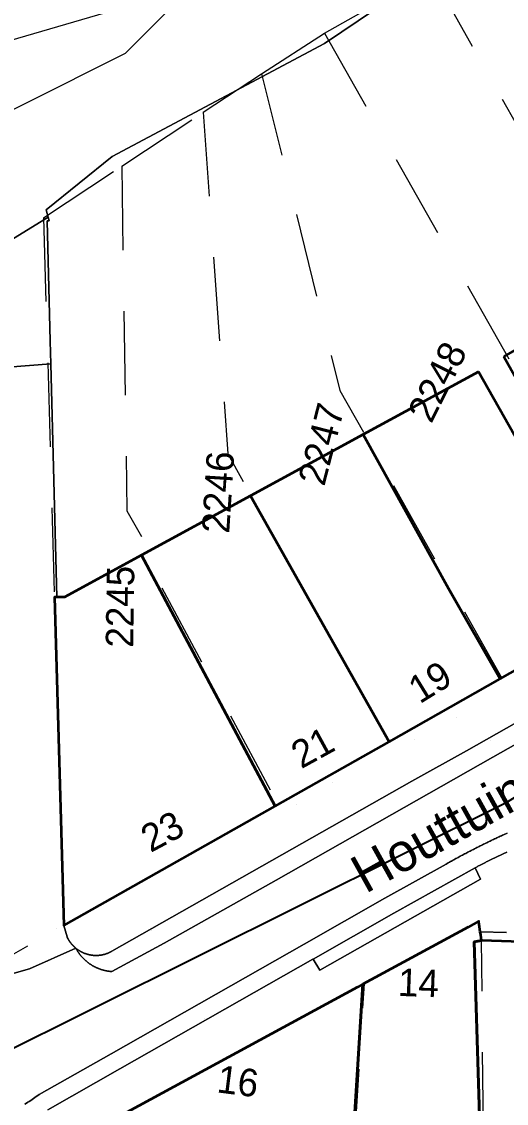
# Model space of a CAD drawing. Header units: metres. Extents: x 0 to 105485, y 0 to 425721.
# Drawn here: x 105024.11 to 105039.98, y 425383.15 to 425418.55 of the extents above; entities that cross this region are included whole.
import ezdxf
from ezdxf.enums import TextEntityAlignment as Align

# ---------------------------------------------------------------- set-up
doc = ezdxf.new("R2010")
doc.units = ezdxf.units.M
doc.header["$MEASUREMENT"] = 0
doc.linetypes.add('KG-PERCEEL-SO', pattern=[19, 5.5, -4, 5.5, -4])
for name, color, linetype, lineweight in [('B-XX-IE-MEUBILAIR-G', 7, 'Continuous', 18), ('B-XX-KG-GRENS_PERCEEL-G', 150, 'KG-PERCEEL-SO', 18), ('B-XX-KG-GRENS_PERCEEL-T', 150, 'KG-PERCEEL-SO', 18), ('B-XX-KW-KUNSTWERK_STEIGER-G', 170, 'Continuous', 18), ('B-XX-OG-BEBOUWING-G', 7, 'Continuous', 35), ('B-XX-OG-BEBOUWING_HUISNUMMER-T', 7, 'Continuous', 18), ('B-XX-OG-BEBOUWING_STRAATNAAM-T', 7, 'Continuous', 18), ('B-XX-OG-GRENS-G', 7, 'Continuous', 18), ('B-XX-OG-TERREIN_ERF-G', 7, 'Continuous', 18), ('B-XX-OG-WATER_HAVEN-G', 170, 'Continuous', 18), ('B-XX-VH-OPENVERHARDING-G', 90, 'Continuous', 18), ('B-XX-VH-OPENVERHARDING_BETONSTRAATSTEEN-G', 90, 'Continuous', 18), ('B-XX-VH-OPENVERHARDING_SIERBESTRATING-G', 90, 'Continuous', 18), ('B-XX-VH-OPENVERHARDING_STRAATBAKSTEEN-G', 90, 'Continuous', 18)]:
    doc.layers.add(name, color=color, linetype=linetype, lineweight=lineweight)
doc.layers.add('GIS-WEGVAKKEN', color=2, linetype='Continuous')

msp = doc.modelspace()

# ---------------------------------------------------------------- linework, layer by layer
at = {"layer": 'B-XX-IE-MEUBILAIR-G', "color": 0, "true_color": 0x604a38}
for points in [[(105038.338, 425395.785, 2.479209819287025), (105038.338, 425395.785, 3.979209819287025)], [(105036.991, 425395.058, 2.471737228388634), (105036.991, 425395.058, 3.971737228388634)], [(105039.453, 425395.017, 2.460419216455054), (105039.453, 425395.017, 3.960419216455054)], [(105034.281, 425393.648, 2.513360041553709), (105034.281, 425393.648, 4.013360041553709)], [(105033.121, 425392.914, 2.477871185517691), (105033.121, 425392.914, 3.977871185517691)], [(105025.262, 425388.864, 2.414422853848594), (105025.262, 425388.864, 5.414422853848594)], [(105028.346, 425388.792, 2.435849368144147), (105028.346, 425388.792, 3.935849368144147)], [(105024.945, 425387.783, 2.402771580209327), (105024.945, 425387.783, 3.902771580209327)], [(105030.083, 425385.937, 2.493697957760471), (105030.083, 425385.937, 3.993697957760471)]]:
    msp.add_polyline3d(points, dxfattribs=at)
at = {"layer": 'B-XX-KG-GRENS_PERCEEL-G', "ltscale": 0.5, "flags": 128}
for points in [[(105034.032, 425418.174), (105037.516, 425420.145)], [(105037.516, 425420.145), (105047.94, 425401.643)], [(105031.964, 425416.845), (105034.032, 425418.174)], [(105034.032, 425418.174), (105044.483, 425399.691)], [(105030.05, 425415.582), (105031.964, 425416.845)], [(105031.964, 425416.845), (105034.531, 425406.475), (105039.833, 425397.066)], [(105027.384, 425413.822), (105030.05, 425415.582)], [(105030.05, 425415.582), (105030.859, 425404.402), (105036.14, 425394.982)], [(105024.824, 425412.133), (105027.384, 425413.822)], [(105027.384, 425413.822), (105027.556, 425402.538), (105028.194, 425401.405), (105028.011, 425401.302), (105032.503, 425392.929)], [(105021.37, 425410.14), (105024.824, 425412.133)], [(105024.824, 425412.133), (105025.49, 425388.97)], [(105039.833, 425397.066), (105040.52, 425397.454), (105044.483, 425399.691)], [(105036.14, 425394.982), (105036.383, 425395.119), (105039.833, 425397.066)], [(105032.503, 425392.929), (105036.14, 425394.982)], [(105025.49, 425388.97), (105032.503, 425392.929)], [(105021.917, 425386.94), (105025.49, 425388.97)], [(105035.336, 425387.076), (105039.08, 425389.11)], [(105039.08, 425389.11), (105039.17, 425388.48)], [(105038.942, 425372.588), (105038.998, 425373.156), (105039.287, 425376.676), (105039.17, 425388.48)], [(105039.17, 425388.48), (105045.448, 425388.27)], [(105025.44, 425381.7), (105035.336, 425387.076)], [(105034.653, 425376.785), (105034.892, 425380.04), (105035.336, 425387.076)]]:
    msp.add_lwpolyline(points, dxfattribs=at)
at = {"layer": 'B-XX-KW-KUNSTWERK_STEIGER-G', "ltscale": 0.5}
msp.add_lwpolyline([(104974.906, 425403.771), (104994.855, 425409.456), (104994.918, 425409.298), (104991.04, 425408.181), (104990.926, 425408.333), (104989.135, 425407.776), (104989.66, 425405.806), (104991.472, 425406.401), (104991.453, 425406.643), (104995.365, 425407.772), (104995.414, 425407.576), (105000.91, 425409.183), (105000.394, 425411.132), (105033.679, 425420.842), (105069.635, 425441.825)], dxfattribs=at)
at = {"layer": 'B-XX-OG-BEBOUWING-G', "ltscale": 0.5}
for points in [[(105039.901, 425407.588), (105044.38, 425399.633), (105047.863, 425401.599), (105043.402, 425409.594)], [(105039.069, 425407.083), (105035.297, 425405.033), (105038.093, 425400), (105039.781, 425397.037), (105043.581, 425399.186), (105043.088, 425400)], [(105035.297, 425405.033), (105031.607, 425403.028), (105036.143, 425394.984), (105039.781, 425397.037), (105038.093, 425400)], [(105031.607, 425403.028), (105028.032, 425401.085), (105032.412, 425392.877), (105036.143, 425394.984)], [(105028.032, 425401.085), (105025.514, 425399.716), (105025.26, 425399.718), (105025.181, 425399.716), (105025.49, 425388.97), (105032.412, 425392.877)], [(105034.845, 425380.054), (105034.45, 425373.701), (105034.36, 425372.25), (105034.046, 425370.045), (105033.719, 425367.747), (105033.419, 425366.174), (105033.518, 425366.159), (105038.517, 425365.048), (105038.56, 425365.483), (105038.786, 425367.772), (105039.012, 425370.062), (105039.254, 425372.506), (105039.296, 425372.936), (105039.035, 425372.958), (105039.287, 425376.676), (105038.93, 425388.44), (105039.17, 425388.48), (105039.144, 425388.66), (105039.13, 425388.76), (105039.096, 425389), (105039.08, 425389.11), (105038.73, 425388.92), (105035.28, 425387.047)], [(105039.17, 425388.48), (105038.93, 425388.44), (105039.287, 425376.676), (105042.187, 425376.593), (105042.312, 425378.854), (105045.237, 425378.754), (105045.449, 425388.27), (105044.046, 425388.317)], [(105025.355, 425381.635), (105024.838, 425378.221), (105033.424, 425376.893), (105033.92, 425380.2), (105034.845, 425380.054), (105035.28, 425387.047), (105035.103, 425386.951), (105026.921, 425382.508), (105026.662, 425382.367)]]:
    msp.add_lwpolyline(points, close=True, dxfattribs=at)
at = {"layer": 'B-XX-OG-GRENS-G'}
msp.add_polyline3d([(105062.5, 425437.5, 2.468103408813477), (105052.5, 425432.5, 1.360451459884644), (105042.5, 425427.5, 0.6694625020027161), (105032.5, 425422.5, 2.181102752685547), (105027.5, 425417.5, 2.009249448776245), (105017.5, 425412.5, 0.4799178242683411), (105007.5, 425412.5, 1.891581296920776), (105002.5, 425412.5, 1.731109857559204), (104997.5, 425412.5, 0.9150753617286682), (104992.5, 425412.5, 1.489981293678284), (104987.5, 425407.5, 1.734824776649475), (104977.5, 425402.5, 1.981364488601685), (104972.5, 425402.5, 1.959653377532959), (104967.5, 425402.5, 1.951450943946838), (104962.5, 425402.5, 1.975598096847534), (104952.5, 425412.5, 3.462249994277954), (104947.5, 425412.5, 3.481977701187134), (104937.5, 425417.5, 2.962368249893188), (104932.5, 425422.5, 3.641122341156006), (104927.5, 425427.5, 3.738244533538818), (104922.5, 425432.5, 3.453321695327759), (104917.5, 425432.5, 3.307989120483398), (104902.5, 425432.5, 2.580763339996338)], dxfattribs=at)
at = {"layer": 'B-XX-OG-TERREIN_ERF-G', "ltscale": 0.5}
for points in [[(105037.371, 425420.093), (105034.032, 425417.837), (105027.07, 425414.13), (105024.911, 425412.385), (105024.977, 425412.146), (105025.009, 425412.029), (105024.944, 425412.028), (105025.045, 425408.089), (105025.064, 425407.349), (105025.26, 425399.718), (105025.514, 425399.716), (105028.032, 425401.085), (105031.607, 425403.028), (105035.297, 425405.033), (105039.069, 425407.083), (105043.088, 425400)], [(105044.38, 425399.633), (105039.901, 425407.588), (105043.402, 425409.594)]]:
    msp.add_lwpolyline(points, dxfattribs=at)
at = {"layer": 'B-XX-OG-WATER_HAVEN-G', "ltscale": 0.5}
msp.add_lwpolyline([(105021.87, 425410.235), (105024.977, 425412.146), (105024.911, 425412.385), (105027.07, 425414.13), (105034.032, 425417.837), (105037.371, 425420.093), (105037.443, 425420.142), (105040.622, 425422.211), (105051.18, 425428.13), (105050.999, 425428.112), (105062.403, 425434.615), (105062.398, 425434.885), (105090.768, 425451.274)], dxfattribs=at)
at = {"layer": 'B-XX-VH-OPENVERHARDING-G', "ltscale": 0.5}
for points in [[(105023.192, 425387.228), (105024.361, 425387.556), (105025.885, 425388.223), (105025.885, 425388.223), (105025.8812887065, 425388.2260301352), (105025.8775913229, 425388.2290772279), (105025.8739079267, 425388.2321412142), (105025.870238595, 425388.2352220298), (105025.8665834049, 425388.2383196102), (105025.8629424329, 425388.2414338906), (105025.8593157552, 425388.2445648055), (105025.8557034479, 425388.2477122895), (105025.8521055867, 425388.2508762766), (105025.848522247, 425388.2540567004), (105025.8449535038, 425388.2572534943), (105025.8413994319, 425388.2604665913), (105025.8378601059, 425388.2636959242), (105025.8343355998, 425388.2669414251), (105025.8308259876, 425388.2702030262), (105025.8273313428, 425388.2734806591), (105025.8238517386, 425388.276774255), (105025.820387248, 425388.280083745), (105025.8169379435, 425388.2834090597), (105025.8135038974, 425388.2867501294), (105025.8100851817, 425388.2901068841), (105025.806681868, 425388.2934792535), (105025.8032940277, 425388.2968671669), (105025.7999217316, 425388.3002705533), (105025.7965650506, 425388.3036893415), (105025.793224055, 425388.3071234596), (105025.7898988147, 425388.3105728358), (105025.7865893994, 425388.3140373978), (105025.7832958785, 425388.317517073), (105025.780018321, 425388.3210117885), (105025.7767567956, 425388.324521471), (105025.7735113707, 425388.328046047), (105025.7702821142, 425388.3315854427), (105025.7670690938, 425388.3351395839), (105025.7638723768, 425388.338708396), (105025.7606920303, 425388.3422918043), (105025.7575281208, 425388.3458897338), (105025.7543807147, 425388.3495021089), (105025.751249878, 425388.3531288541), (105025.7481356762, 425388.3567698934), (105025.7450381746, 425388.3604251503), (105025.7419574381, 425388.3640945483), (105025.7388935312, 425388.3677780106), (105025.7358465183, 425388.3714754599), (105025.732816463, 425388.3751868188), (105025.729803429, 425388.3789120094), (105025.7268074794, 425388.3826509538), (105025.7238286769, 425388.3864035736), (105025.7208670839, 425388.3901697901), (105025.7179227626, 425388.3939495243), (105025.7149957746, 425388.3977426972), (105025.7120861813, 425388.4015492293), (105025.7091940436, 425388.4053690406), (105025.7063194221, 425388.4092020513), (105025.7034623771, 425388.4130481809), (105025.7006229684, 425388.416907349), (105025.6978012556, 425388.4207794745), (105025.6949972978, 425388.4246644765), (105025.6922111538, 425388.4285622734), (105025.6894428818, 425388.4324727835), (105025.68669254, 425388.436395925), (105025.6839601859, 425388.4403316156), (105025.6812458769, 425388.4442797729), (105025.6785496697, 425388.4482403141), (105025.675871621, 425388.4522131562), (105025.6732117868, 425388.4561982159), (105025.6705702228, 425388.4601954099), (105025.6679469845, 425388.4642046542), (105025.6653421268, 425388.4682258649), (105025.6627557042, 425388.4722589577), (105025.660187771, 425388.4763038481), (105025.657638381, 425388.4803604514), (105025.6551075876, 425388.4844286825), (105025.6525954438, 425388.4885084561), (105025.6501020023, 425388.4925996869), (105025.6476273154, 425388.4967022889), (105025.6451714348, 425388.5008161764), (105025.6427344121, 425388.5049412631), (105025.6403162984, 425388.5090774624), (105025.6379171442, 425388.5132246878), (105025.6355369999, 425388.5173828524), (105025.6331759154, 425388.521551869), (105025.6308339401, 425388.5257316502), (105025.628511123, 425388.5299221085), (105025.626207513, 425388.534123156), (105025.6239231583, 425388.5383347047), (105025.6216581066, 425388.5425566664), (105025.6194124056, 425388.5467889525), (105025.6171861022, 425388.5510314745), (105025.614979243, 425388.5552841433), (105025.6127918745, 425388.5595468699), (105025.6106240423, 425388.563819565), (105025.608475792, 425388.568102139), (105025.6063471684, 425388.5723945021), (105025.6042382163, 425388.5766965645), (105025.6021489799, 425388.5810082359), (105025.6000795028, 425388.585329426), (105025.5980298285, 425388.5896600443), (105025.596, 425388.594), (105025.596, 425388.594), (105025.49, 425388.97), (105025.181, 425399.716), (105025.26, 425399.718), (105025.064, 425407.349), (105022.255, 425407.129)], [(105039.988, 425388.741), (105039.13, 425388.76), (105039.144, 425388.66), (105039.17, 425388.48), (105044.046, 425388.317)]]:
    msp.add_lwpolyline(points, dxfattribs=at)
msp.add_lwpolyline([(105038.963, 425390.858), (105038.299, 425390.489), (105036.294, 425389.375), (105033.652, 425387.868), (105033.874, 425387.511), (105039.134, 425390.49)], close=True, dxfattribs=at)
at = {"layer": 'B-XX-VH-OPENVERHARDING_BETONSTRAATSTEEN-G', "ltscale": 0.5}
msp.add_lwpolyline([(105024.944, 425412.028), (105025.009, 425412.029), (105024.977, 425412.146), (105021.87, 425410.235), (105021.894, 425410.038), (105022.099, 425408.386), (105022.255, 425407.129), (105025.064, 425407.349), (105025.045, 425408.089)], close=True, dxfattribs=at)
at = {"layer": 'B-XX-VH-OPENVERHARDING_SIERBESTRATING-G', "ltscale": 0.5}
for points in [[(105047.483, 425398.965), (105039.54, 425394.476), (105032.447, 425390.457), (105028.781, 425388.387), (105027.065, 425387.461), (105027.065, 425387.461), (105027.0502178922, 425387.4620381443), (105027.0354472266, 425387.4632280573), (105027.0206895614, 425387.4645696135), (105027.0059464534, 425387.4660626714), (105026.9912194579, 425387.4677070733), (105026.9765101284, 425387.4695026459), (105026.9618200167, 425387.4714491999), (105026.9471506724, 425387.4735465298), (105026.932503643, 425387.4757944143), (105026.9178804736, 425387.4781926164), (105026.9032827069, 425387.480740883), (105026.8887118828, 425387.4834389453), (105026.8741695384, 425387.4862865187), (105026.8596572078, 425387.4892833029), (105026.8451764219, 425387.4924289816), (105026.8307287083, 425387.4957232231), (105026.8163155911, 425387.4991656799), (105026.8019385908, 425387.5027559886), (105026.787599224, 425387.5064937707), (105026.7732990034, 425387.5103786318), (105026.7590394376, 425387.5144101622), (105026.7448220307, 425387.5185879364), (105026.7306482827, 425387.5229115139), (105026.7165196887, 425387.5273804384), (105026.7024377392, 425387.5319942386), (105026.6884039196, 425387.5367524278), (105026.6744197105, 425387.5416545039), (105026.660486587, 425387.5466999499), (105026.646606019, 425387.5518882336), (105026.6327794708, 425387.5572188075), (105026.6190084009, 425387.5626911094), (105026.605294262, 425387.5683045621), (105026.591638501, 425387.5740585732), (105026.5780425582, 425387.5799525359), (105026.564507868, 425387.5859858283), (105026.5510358583, 425387.5921578141), (105026.5376279501, 425387.5984678421), (105026.5242855579, 425387.6049152466), (105026.5110100892, 425387.6114993475), (105026.4978029444, 425387.6182194503), (105026.4846655168, 425387.625074846), (105026.4715991922, 425387.6320648115), (105026.4586053491, 425387.6391886094), (105026.4456853582, 425387.6464454881), (105026.4328405824, 425387.6538346822), (105026.4200723767, 425387.6613554122), (105026.4073820881, 425387.6690068846), (105026.3947710552, 425387.6767882923), (105026.3822406085, 425387.6846988145), (105026.3697920698, 425387.6927376166), (105026.3574267524, 425387.7009038506), (105026.3451459605, 425387.7091966551), (105026.3329509898, 425387.7176151553), (105026.3208431267, 425387.726158463), (105026.3088236485, 425387.7348256769), (105026.2968938231, 425387.743615883), (105026.2850549091, 425387.7525281537), (105026.2733081553, 425387.761561549), (105026.2616548009, 425387.7707151159), (105026.2500960752, 425387.7799878887), (105026.2386331977, 425387.7893788894), (105026.2272673774, 425387.7988871271), (105026.2159998135, 425387.8085115989), (105026.2048316945, 425387.8182512895), (105026.1937641986, 425387.8281051715), (105026.1827984933, 425387.8380722053), (105026.1719357354, 425387.8481513395), (105026.1611770708, 425387.8583415107), (105026.1505236344, 425387.8686416442), (105026.1399765502, 425387.8790506533), (105026.1295369307, 425387.8895674399), (105026.1192058773, 425387.9001908945), (105026.1089844796, 425387.9109198966), (105026.0988738162, 425387.9217533143), (105026.0888749534, 425387.9326900048), (105026.0789889461, 425387.9437288143), (105026.0692168372, 425387.9548685783), (105026.0595596576, 425387.9661081217), (105026.050018426, 425387.9774462589), (105026.040594149, 425387.9888817937), (105026.0312878206, 425388.0004135199), (105026.0221004227, 425388.0120402208), (105026.0130329244, 425388.0237606701), (105026.0040862823, 425388.0355736311), (105025.9952614401, 425388.047477858), (105025.9865593289, 425388.0594720947), (105025.9779808666, 425388.0715550761), (105025.9695269582, 425388.0837255275), (105025.9611984954, 425388.095982165), (105025.9529963568, 425388.1083236957), (105025.9449214078, 425388.1207488175), (105025.9369745002, 425388.1332562199), (105025.9291564722, 425388.1458445833), (105025.9214681486, 425388.1585125798), (105025.9139103405, 425388.171258873), (105025.9064838451, 425388.1840821184), (105025.8991894459, 425388.1969809631), (105025.8920279124, 425388.2099540465), (105025.885, 425388.223), (105025.885, 425388.223), (105024.361, 425387.556), (105023.192, 425387.228)], [(105024.2162077546, 425383.12359283), (105024.2633538061, 425383.1534692469), (105024.3103332876, 425383.1836069109), (105024.3571447513, 425383.2140048933), (105024.4037867548, 425383.2446622573), (105024.450257861, 425383.2755780584), (105024.4965566379, 425383.3067513439), (105024.5426816588, 425383.3381811532), (105024.5886315025, 425383.3698665178), (105024.634404753, 425383.4018064615), (105024.68, 425383.434), (105024.68, 425383.434), (105027.037, 425384.77), (105033.358, 425388.357), (105036.005, 425389.867), (105038.01, 425390.981), (105038.01, 425390.981), (105038.0454996322, 425391.0009112638), (105038.081030764, 425391.020766263), (105038.1165933061, 425391.0405649478), (105038.1521871692, 425391.0603072684), (105038.1878122641, 425391.0799931753), (105038.2234685012, 425391.0996226192), (105038.2591557912, 425391.1191955507), (105038.2948740445, 425391.1387119208), (105038.3306231714, 425391.1581716803), (105038.3664030822, 425391.1775747807), (105038.4022136871, 425391.1969211729), (105038.4380548962, 425391.2162108087), (105038.4739266195, 425391.2354436395), (105038.5098287671, 425391.254619617), (105038.5457612488, 425391.2737386932), (105038.5817239744, 425391.29280082), (105038.6177168538, 425391.3118059497), (105038.6537397965, 425391.3307540345), (105038.6897927121, 425391.3496450268), (105038.7258755102, 425391.3684788793), (105038.7619881001, 425391.3872555447), (105038.7981303914, 425391.4059749757), (105038.8343022932, 425391.4246371256), (105038.8705037147, 425391.4432419474), (105038.9067345652, 425391.4617893944), (105038.9429947536, 425391.4802794202), (105038.979284189, 425391.4987119782), (105039.0156027803, 425391.5170870223), (105039.0519504363, 425391.5354045062), (105039.0883270658, 425391.5536643841), (105039.1247325776, 425391.57186661), (105039.1611668802, 425391.5900111383), (105039.1976298822, 425391.6080979236), (105039.2341214921, 425391.6261269204), (105039.2706416183, 425391.6440980834), (105039.3071901691, 425391.6620113674), (105039.3437670529, 425391.6798667277), (105039.3803721778, 425391.6976641194), (105039.4170054519, 425391.7154034977), (105039.4536667833, 425391.7330848182), (105039.49035608, 425391.7507080365), (105039.52707325, 425391.7682731083), (105039.5638182009, 425391.7857799897), (105039.6005908407, 425391.8032286366), (105039.6373910771, 425391.8206190052), (105039.6742188176, 425391.8379510519), (105039.7110739699, 425391.8552247333), (105039.7479564414, 425391.8724400058), (105039.7848661397, 425391.8895968264), (105039.8218029719, 425391.906695152), (105039.8587668456, 425391.9237349397), (105039.8957576678, 425391.9407161466), (105039.9327753457, 425391.9576387302), (105039.9698197864, 425391.9745026481), (105040.006890897, 425391.9913078578)]]:
    msp.add_lwpolyline(points, dxfattribs=at)
at = {"layer": 'B-XX-VH-OPENVERHARDING_STRAATBAKSTEEN-G', "ltscale": 0.5}
for points in [[(105043.581, 425399.186), (105039.781, 425397.037), (105036.143, 425394.984), (105032.412, 425392.877), (105025.49, 425388.97), (105025.596, 425388.594), (105025.596, 425388.594), (105025.5980298285, 425388.5896600443), (105025.6000795028, 425388.585329426), (105025.6021489799, 425388.5810082359), (105025.6042382163, 425388.5766965645), (105025.6063471684, 425388.5723945021), (105025.608475792, 425388.568102139), (105025.6106240423, 425388.563819565), (105025.6127918745, 425388.5595468699), (105025.614979243, 425388.5552841433), (105025.6171861022, 425388.5510314745), (105025.6194124056, 425388.5467889525), (105025.6216581066, 425388.5425566664), (105025.6239231583, 425388.5383347047), (105025.626207513, 425388.534123156), (105025.628511123, 425388.5299221085), (105025.6308339401, 425388.5257316502), (105025.6331759154, 425388.521551869), (105025.6355369999, 425388.5173828524), (105025.6379171442, 425388.5132246878), (105025.6403162984, 425388.5090774624), (105025.6427344121, 425388.5049412631), (105025.6451714348, 425388.5008161764), (105025.6476273154, 425388.4967022889), (105025.6501020023, 425388.4925996869), (105025.6525954438, 425388.4885084561), (105025.6551075876, 425388.4844286825), (105025.657638381, 425388.4803604514), (105025.660187771, 425388.4763038481), (105025.6627557042, 425388.4722589577), (105025.6653421268, 425388.4682258649), (105025.6679469845, 425388.4642046542), (105025.6705702228, 425388.4601954099), (105025.6732117868, 425388.4561982159), (105025.675871621, 425388.4522131562), (105025.6785496697, 425388.4482403141), (105025.6812458769, 425388.4442797729), (105025.6839601859, 425388.4403316156), (105025.68669254, 425388.436395925), (105025.6894428818, 425388.4324727835), (105025.6922111538, 425388.4285622734), (105025.6949972978, 425388.4246644765), (105025.6978012556, 425388.4207794745), (105025.7006229684, 425388.416907349), (105025.7034623771, 425388.4130481809), (105025.7063194221, 425388.4092020513), (105025.7091940436, 425388.4053690406), (105025.7120861813, 425388.4015492293), (105025.7149957746, 425388.3977426972), (105025.7179227626, 425388.3939495243), (105025.7208670839, 425388.3901697901), (105025.7238286769, 425388.3864035736), (105025.7268074794, 425388.3826509538), (105025.729803429, 425388.3789120094), (105025.732816463, 425388.3751868188), (105025.7358465183, 425388.3714754599), (105025.7388935312, 425388.3677780106), (105025.7419574381, 425388.3640945483), (105025.7450381746, 425388.3604251503), (105025.7481356762, 425388.3567698934), (105025.751249878, 425388.3531288541), (105025.7543807147, 425388.3495021089), (105025.7575281208, 425388.3458897338), (105025.7606920303, 425388.3422918043), (105025.7638723768, 425388.338708396), (105025.7670690938, 425388.3351395839), (105025.7702821142, 425388.3315854427), (105025.7735113707, 425388.328046047), (105025.7767567956, 425388.324521471), (105025.780018321, 425388.3210117885), (105025.7832958785, 425388.317517073), (105025.7865893994, 425388.3140373978), (105025.7898988147, 425388.3105728358), (105025.793224055, 425388.3071234596), (105025.7965650506, 425388.3036893415), (105025.7999217316, 425388.3002705533), (105025.8032940277, 425388.2968671669), (105025.806681868, 425388.2934792535), (105025.8100851817, 425388.2901068841), (105025.8135038974, 425388.2867501294), (105025.8169379435, 425388.2834090597), (105025.820387248, 425388.280083745), (105025.8238517386, 425388.276774255), (105025.8273313428, 425388.2734806591), (105025.8308259876, 425388.2702030262), (105025.8343355998, 425388.2669414251), (105025.8378601059, 425388.2636959242), (105025.8413994319, 425388.2604665913), (105025.8449535038, 425388.2572534943), (105025.848522247, 425388.2540567004), (105025.8521055867, 425388.2508762766), (105025.8557034479, 425388.2477122895), (105025.8593157552, 425388.2445648055), (105025.8629424329, 425388.2414338906), (105025.8665834049, 425388.2383196102), (105025.870238595, 425388.2352220298), (105025.8739079267, 425388.2321412142), (105025.8775913229, 425388.2290772279), (105025.8812887065, 425388.2260301352), (105025.885, 425388.223), (105025.885, 425388.223), (105025.8949104349, 425388.2150368172), (105025.9049170799, 425388.2071948751), (105025.9150184518, 425388.1994753359), (105025.9252130536, 425388.1918793439), (105025.9354993742, 425388.1844080249), (105025.9458758891, 425388.1770624862), (105025.9563410602, 425388.1698438165), (105025.9668933366, 425388.1627530857), (105025.9775311542, 425388.1557913448), (105025.9882529364, 425388.1489596256), (105025.999057094, 425388.1422589407), (105026.0099420257, 425388.1356902831), (105026.0209061182, 425388.1292546265), (105026.0319477464, 425388.1229529247), (105026.043065274, 425388.1167861118), (105026.054257053, 425388.1107551017), (105026.0655214246, 425388.1048607883), (105026.0768567195, 425388.0991040453), (105026.0882612574, 425388.0934857258), (105026.0997333482, 425388.0880066625), (105026.1112712914, 425388.0826676676), (105026.122873377, 425388.0774695324), (105026.1345378853, 425388.0724130272), (105026.1462630877, 425388.0674989017), (105026.1580472461, 425388.062727884), (105026.169888614, 425388.0581006813), (105026.1817854365, 425388.0536179794), (105026.1937359501, 425388.0492804428), (105026.2057383837, 425388.0450887143), (105026.2177909583, 425388.0410434152), (105026.2298918876, 425388.0371451451), (105026.242039378, 425388.0333944816), (105026.2542316292, 425388.0297919809), (105026.266466834, 425388.0263381767), (105026.278743179, 425388.023033581), (105026.2910588447, 425388.0198786835), (105026.3034120058, 425388.016873952), (105026.3158008313, 425388.0140198316), (105026.328223485, 425388.0113167455), (105026.3406781258, 425388.0087650943), (105026.3531629075, 425388.0063652561), (105026.36567598, 425388.0041175866), (105026.3782154885, 425388.0020224191), (105026.3907795744, 425388.000080064), (105026.4033663758, 425387.9982908092), (105026.4159740268, 425387.9966549199), (105026.4286006591, 425387.9951726385), (105026.441244401, 425387.9938441849), (105026.4539033787, 425387.9926697557), (105026.4665757159, 425387.9916495251), (105026.4792595344, 425387.9907836444), (105026.4919529542, 425387.9900722419), (105026.504654094, 425387.989515423), (105026.5173610713, 425387.9891132702), (105026.5300720028, 425387.9888658431), (105026.5427850046, 425387.9887731784), (105026.5554981923, 425387.9888352899), (105026.5682096817, 425387.9890521684), (105026.5809175888, 425387.9894237816), (105026.5936200302, 425387.9899500745), (105026.606315123, 425387.9906309692), (105026.6190009858, 425387.9914663646), (105026.6316757383, 425387.992456137), (105026.6443375019, 425387.9936001397), (105026.6569844, 425387.9948982032), (105026.6696145581, 425387.9963501349), (105026.6822261043, 425387.9979557198), (105026.6948171693, 425387.9997147198), (105026.707385887, 425388.0016268743), (105026.7199303946, 425388.0036918999), (105026.7324488326, 425388.0059094904), (105026.7449393459, 425388.0082793172), (105026.757400083, 425388.0108010291), (105026.7698291971, 425388.0134742523), (105026.782224846, 425388.0162985906), (105026.7945851926, 425388.0192736254), (105026.8069084049, 425388.0223989157), (105026.8191926563, 425388.0256739984), (105026.8314361262, 425388.029098388), (105026.843637, 425388.032671577), (105026.8557934692, 425388.0363930357), (105026.8679037322, 425388.0402622127), (105026.879965994, 425388.0442785345), (105026.8919784668, 425388.0484414056), (105026.9039393703, 425388.0527502093), (105026.9158469315, 425388.0572043068), (105026.9276993858, 425388.0618030381), (105026.9394949763, 425388.0665457213), (105026.9512319548, 425388.0714316538), (105026.9629085816, 425388.0764601113), (105026.9745231263, 425388.0816303484), (105026.9860738673, 425388.086941599), (105026.9975590926, 425388.0923930758), (105027.0089771, 425388.0979839708), (105027.0203261972, 425388.1037134553), (105027.031604702, 425388.1095806803), (105027.0428109429, 425388.115584776), (105027.0539432589, 425388.1217248526), (105027.065, 425388.128), (105027.065, 425388.128), (105036.892, 425393.688), (105038.683, 425394.69), (105043.996, 425397.694)], [(105043.996, 425397.694), (105038.683, 425394.69), (105036.892, 425393.688), (105027.065, 425388.128), (105027.065, 425388.128), (105027.0539432589, 425388.1217248526), (105027.0428109429, 425388.115584776), (105027.031604702, 425388.1095806803), (105027.0203261972, 425388.1037134553), (105027.0089771, 425388.0979839708), (105026.9975590926, 425388.0923930758), (105026.9860738673, 425388.086941599), (105026.9745231263, 425388.0816303484), (105026.9629085816, 425388.0764601113), (105026.9512319548, 425388.0714316538), (105026.9394949763, 425388.0665457213), (105026.9276993858, 425388.0618030381), (105026.9158469315, 425388.0572043068), (105026.9039393703, 425388.0527502093), (105026.8919784668, 425388.0484414056), (105026.879965994, 425388.0442785345), (105026.8679037322, 425388.0402622127), (105026.8557934692, 425388.0363930357), (105026.843637, 425388.032671577), (105026.8314361262, 425388.029098388), (105026.8191926563, 425388.0256739984), (105026.8069084049, 425388.0223989157), (105026.7945851926, 425388.0192736254), (105026.782224846, 425388.0162985906), (105026.7698291971, 425388.0134742523), (105026.757400083, 425388.0108010291), (105026.7449393459, 425388.0082793172), (105026.7324488326, 425388.0059094904), (105026.7199303946, 425388.0036918999), (105026.707385887, 425388.0016268743), (105026.6948171693, 425387.9997147198), (105026.6822261043, 425387.9979557198), (105026.6696145581, 425387.9963501349), (105026.6569844, 425387.9948982032), (105026.6443375019, 425387.9936001397), (105026.6316757383, 425387.992456137), (105026.6190009858, 425387.9914663646), (105026.606315123, 425387.9906309692), (105026.5936200302, 425387.9899500745), (105026.5809175888, 425387.9894237816), (105026.5682096817, 425387.9890521684), (105026.5554981923, 425387.9888352899), (105026.5427850046, 425387.9887731784), (105026.5300720028, 425387.9888658431), (105026.5173610713, 425387.9891132702), (105026.504654094, 425387.989515423), (105026.4919529542, 425387.9900722419), (105026.4792595344, 425387.9907836444), (105026.4665757159, 425387.9916495251), (105026.4539033787, 425387.9926697557), (105026.441244401, 425387.9938441849), (105026.4286006591, 425387.9951726385), (105026.4159740268, 425387.9966549199), (105026.4033663758, 425387.9982908092), (105026.3907795744, 425388.000080064), (105026.3782154885, 425388.0020224191), (105026.36567598, 425388.0041175866), (105026.3531629075, 425388.0063652561), (105026.3406781258, 425388.0087650943), (105026.328223485, 425388.0113167455), (105026.3158008313, 425388.0140198316), (105026.3034120058, 425388.016873952), (105026.2910588447, 425388.0198786835), (105026.278743179, 425388.023033581), (105026.266466834, 425388.0263381767), (105026.2542316292, 425388.0297919809), (105026.242039378, 425388.0333944816), (105026.2298918876, 425388.0371451451), (105026.2177909583, 425388.0410434152), (105026.2057383837, 425388.0450887143), (105026.1937359501, 425388.0492804428), (105026.1817854365, 425388.0536179794), (105026.169888614, 425388.0581006813), (105026.1580472461, 425388.062727884), (105026.1462630877, 425388.0674989017), (105026.1345378853, 425388.0724130272), (105026.122873377, 425388.0774695324), (105026.1112712914, 425388.0826676676), (105026.0997333482, 425388.0880066625), (105026.0882612574, 425388.0934857258), (105026.0768567195, 425388.0991040453), (105026.0655214246, 425388.1048607883), (105026.054257053, 425388.1107551017), (105026.043065274, 425388.1167861118), (105026.0319477464, 425388.1229529247), (105026.0209061182, 425388.1292546265), (105026.0099420257, 425388.1356902831), (105025.999057094, 425388.1422589407), (105025.9882529364, 425388.1489596256), (105025.9775311542, 425388.1557913448), (105025.9668933366, 425388.1627530857), (105025.9563410602, 425388.1698438165), (105025.9458758891, 425388.1770624862), (105025.9354993742, 425388.1844080249), (105025.9252130536, 425388.1918793439), (105025.9150184518, 425388.1994753359), (105025.9049170799, 425388.2071948751), (105025.8949104349, 425388.2150368172), (105025.885, 425388.223), (105025.885, 425388.223), (105025.8920279124, 425388.2099540465), (105025.8991894459, 425388.1969809631), (105025.9064838451, 425388.1840821184), (105025.9139103405, 425388.171258873), (105025.9214681486, 425388.1585125798), (105025.9291564722, 425388.1458445833), (105025.9369745002, 425388.1332562199), (105025.9449214078, 425388.1207488175), (105025.9529963568, 425388.1083236957), (105025.9611984954, 425388.095982165), (105025.9695269582, 425388.0837255275), (105025.9779808666, 425388.0715550761), (105025.9865593289, 425388.0594720947), (105025.9952614401, 425388.047477858), (105026.0040862823, 425388.0355736311), (105026.0130329244, 425388.0237606701), (105026.0221004227, 425388.0120402208), (105026.0312878206, 425388.0004135199), (105026.040594149, 425387.9888817937), (105026.050018426, 425387.9774462589), (105026.0595596576, 425387.9661081217), (105026.0692168372, 425387.9548685783), (105026.0789889461, 425387.9437288143), (105026.0888749534, 425387.9326900048), (105026.0988738162, 425387.9217533143), (105026.1089844796, 425387.9109198966), (105026.1192058773, 425387.9001908945), (105026.1295369307, 425387.8895674399), (105026.1399765502, 425387.8790506533), (105026.1505236344, 425387.8686416442), (105026.1611770708, 425387.8583415107), (105026.1719357354, 425387.8481513395), (105026.1827984933, 425387.8380722053), (105026.1937641986, 425387.8281051715), (105026.2048316945, 425387.8182512895), (105026.2159998135, 425387.8085115989), (105026.2272673774, 425387.7988871271), (105026.2386331977, 425387.7893788894), (105026.2500960752, 425387.7799878887), (105026.2616548009, 425387.7707151159), (105026.2733081553, 425387.761561549), (105026.2850549091, 425387.7525281537), (105026.2968938231, 425387.743615883), (105026.3088236485, 425387.7348256769), (105026.3208431267, 425387.726158463), (105026.3329509898, 425387.7176151553), (105026.3451459605, 425387.7091966551), (105026.3574267524, 425387.7009038506), (105026.3697920698, 425387.6927376166), (105026.3822406085, 425387.6846988145), (105026.3947710552, 425387.6767882923), (105026.4073820881, 425387.6690068846), (105026.4200723767, 425387.6613554122), (105026.4328405824, 425387.6538346822), (105026.4456853582, 425387.6464454881), (105026.4586053491, 425387.6391886094), (105026.4715991922, 425387.6320648115), (105026.4846655168, 425387.625074846), (105026.4978029444, 425387.6182194503), (105026.5110100892, 425387.6114993475), (105026.5242855579, 425387.6049152466), (105026.5376279501, 425387.5984678421), (105026.5510358583, 425387.5921578141), (105026.564507868, 425387.5859858283), (105026.5780425582, 425387.5799525359), (105026.591638501, 425387.5740585732), (105026.605294262, 425387.5683045621), (105026.6190084009, 425387.5626911094), (105026.6327794708, 425387.5572188075), (105026.646606019, 425387.5518882336), (105026.660486587, 425387.5466999499), (105026.6744197105, 425387.5416545039), (105026.6884039196, 425387.5367524278), (105026.7024377392, 425387.5319942386), (105026.7165196887, 425387.5273804384), (105026.7306482827, 425387.5229115139), (105026.7448220307, 425387.5185879364), (105026.7590394376, 425387.5144101622), (105026.7732990034, 425387.5103786318), (105026.787599224, 425387.5064937707), (105026.8019385908, 425387.5027559886), (105026.8163155911, 425387.4991656799), (105026.8307287083, 425387.4957232231), (105026.8451764219, 425387.4924289816), (105026.8596572078, 425387.4892833029), (105026.8741695384, 425387.4862865187), (105026.8887118828, 425387.4834389453), (105026.9032827069, 425387.480740883), (105026.9178804736, 425387.4781926164), (105026.932503643, 425387.4757944143), (105026.9471506724, 425387.4735465298), (105026.9618200167, 425387.4714491999), (105026.9765101284, 425387.4695026459), (105026.9912194579, 425387.4677070733), (105027.0059464534, 425387.4660626714), (105027.0206895614, 425387.4645696135), (105027.0354472266, 425387.4632280573), (105027.0502178922, 425387.4620381443), (105027.065, 425387.461), (105027.065, 425387.461), (105028.781, 425388.387), (105032.447, 425390.457), (105039.54, 425394.476), (105047.483, 425398.965)], [(105040.006890897, 425391.9913078578), (105039.9698197864, 425391.9745026481), (105039.9327753457, 425391.9576387302), (105039.8957576678, 425391.9407161466), (105039.8587668456, 425391.9237349397), (105039.8218029719, 425391.906695152), (105039.7848661397, 425391.8895968264), (105039.7479564414, 425391.8724400058), (105039.7110739699, 425391.8552247333), (105039.6742188176, 425391.8379510519), (105039.6373910771, 425391.8206190052), (105039.6005908407, 425391.8032286366), (105039.5638182009, 425391.7857799897), (105039.52707325, 425391.7682731083), (105039.49035608, 425391.7507080365), (105039.4536667833, 425391.7330848182), (105039.4170054519, 425391.7154034977), (105039.3803721778, 425391.6976641194), (105039.3437670529, 425391.6798667277), (105039.3071901691, 425391.6620113674), (105039.2706416183, 425391.6440980834), (105039.2341214921, 425391.6261269204), (105039.1976298822, 425391.6080979236), (105039.1611668802, 425391.5900111383), (105039.1247325776, 425391.57186661), (105039.0883270658, 425391.5536643841), (105039.0519504363, 425391.5354045062), (105039.0156027803, 425391.5170870223), (105038.979284189, 425391.4987119782), (105038.9429947536, 425391.4802794202), (105038.9067345652, 425391.4617893944), (105038.8705037147, 425391.4432419474), (105038.8343022932, 425391.4246371256), (105038.7981303914, 425391.4059749757), (105038.7619881001, 425391.3872555447), (105038.7258755102, 425391.3684788793), (105038.6897927121, 425391.3496450268), (105038.6537397965, 425391.3307540345), (105038.6177168538, 425391.3118059497), (105038.5817239744, 425391.29280082), (105038.5457612488, 425391.2737386932), (105038.5098287671, 425391.254619617), (105038.4739266195, 425391.2354436395), (105038.4380548962, 425391.2162108087), (105038.4022136871, 425391.1969211729), (105038.3664030822, 425391.1775747807), (105038.3306231714, 425391.1581716803), (105038.2948740445, 425391.1387119208), (105038.2591557912, 425391.1191955507), (105038.2234685012, 425391.0996226192), (105038.1878122641, 425391.0799931753), (105038.1521871692, 425391.0603072684), (105038.1165933061, 425391.0405649478), (105038.081030764, 425391.020766263), (105038.0454996322, 425391.0009112638), (105038.01, 425390.981), (105038.01, 425390.981), (105036.005, 425389.867), (105033.358, 425388.357), (105027.037, 425384.77), (105024.68, 425383.434), (105024.68, 425383.434), (105024.634404753, 425383.4018064615), (105024.5886315025, 425383.3698665178), (105024.5426816588, 425383.3381811532), (105024.4965566379, 425383.3067513439), (105024.450257861, 425383.2755780584), (105024.4037867548, 425383.2446622573), (105024.3571447513, 425383.2140048933), (105024.3103332876, 425383.1836069109), (105024.2633538061, 425383.1534692469), (105024.2162077546, 425383.12359283)], [(105024.969, 425382.942), (105027.326, 425384.278), (105033.647, 425387.865), (105033.652, 425387.868), (105036.294, 425389.375), (105038.299, 425390.489), (105038.963, 425390.858), (105038.963, 425390.858), (105038.9856662826, 425390.8700704586), (105039.0083472882, 425390.882113229), (105039.0310429832, 425390.8941282931), (105039.0537533337, 425390.906115633), (105039.0764783058, 425390.9180752308), (105039.0992178656, 425390.9300070687), (105039.1219719792, 425390.941911129), (105039.1447406127, 425390.9537873938), (105039.1675237321, 425390.9656358455), (105039.1903213034, 425390.9774564663), (105039.2131332927, 425390.9892492388), (105039.2359596659, 425391.0010141451), (105039.258800389, 425391.012751168), (105039.2816554279, 425391.0244602897), (105039.3045247486, 425391.0361414929), (105039.3274083169, 425391.0477947601), (105039.3503060988, 425391.0594200741), (105039.37321806, 425391.0710174173), (105039.3961441664, 425391.0825867726), (105039.4190843838, 425391.0941281226), (105039.442038678, 425391.1056414502), (105039.4650070148, 425391.1171267382), (105039.48798936, 425391.1285839695), (105039.5109856792, 425391.140013127), (105039.5339959381, 425391.1514141936), (105039.5570201025, 425391.1627871524), (105039.580058138, 425391.1741319863), (105039.6031100102, 425391.1854486785), (105039.6261756848, 425391.1967372121), (105039.6492551274, 425391.2079975703), (105039.6723483036, 425391.2192297362), (105039.6954551789, 425391.2304336931), (105039.7185757188, 425391.2416094243), (105039.741709889, 425391.2527569132), (105039.7648576548, 425391.2638761431), (105039.7880189818, 425391.2749670974), (105039.8111938355, 425391.2860297596), (105039.8343821812, 425391.2970641132), (105039.8575839844, 425391.3080701418), (105039.8807992105, 425391.3190478289), (105039.9040278249, 425391.3299971581), (105039.9272697929, 425391.3409181131), (105039.9505250798, 425391.3518106777), (105039.9737936511, 425391.3626748357), (105039.997075472, 425391.3735105707)], [(105039.997075472, 425391.3735105707), (105039.9737936511, 425391.3626748357), (105039.9505250798, 425391.3518106777), (105039.9272697929, 425391.3409181131), (105039.9040278249, 425391.3299971581), (105039.8807992105, 425391.3190478289), (105039.8575839844, 425391.3080701418), (105039.8343821812, 425391.2970641132), (105039.8111938355, 425391.2860297596), (105039.7880189818, 425391.2749670974), (105039.7648576548, 425391.2638761431), (105039.741709889, 425391.2527569132), (105039.7185757188, 425391.2416094243), (105039.6954551789, 425391.2304336931), (105039.6723483036, 425391.2192297362), (105039.6492551274, 425391.2079975703), (105039.6261756848, 425391.1967372121), (105039.6031100102, 425391.1854486785), (105039.580058138, 425391.1741319863), (105039.5570201025, 425391.1627871524), (105039.5339959381, 425391.1514141936), (105039.5109856792, 425391.140013127), (105039.48798936, 425391.1285839695), (105039.4650070148, 425391.1171267382), (105039.442038678, 425391.1056414502), (105039.4190843838, 425391.0941281226), (105039.3961441664, 425391.0825867726), (105039.37321806, 425391.0710174173), (105039.3503060988, 425391.0594200741), (105039.3274083169, 425391.0477947601), (105039.3045247486, 425391.0361414929), (105039.2816554279, 425391.0244602897), (105039.258800389, 425391.012751168), (105039.2359596659, 425391.0010141451), (105039.2131332927, 425390.9892492388), (105039.1903213034, 425390.9774564663), (105039.1675237321, 425390.9656358455), (105039.1447406127, 425390.9537873938), (105039.1219719792, 425390.941911129), (105039.0992178656, 425390.9300070687), (105039.0764783058, 425390.9180752308), (105039.0537533337, 425390.906115633), (105039.0310429832, 425390.8941282931), (105039.0083472882, 425390.882113229), (105038.9856662826, 425390.8700704586), (105038.963, 425390.858), (105038.963, 425390.858), (105039.134, 425390.49), (105033.874, 425387.511), (105033.652, 425387.868), (105033.647, 425387.865), (105027.326, 425384.278), (105024.969, 425382.942)], [(105026.921, 425382.508), (105035.103, 425386.951), (105035.28, 425387.047), (105038.73, 425388.92), (105039.08, 425389.11), (105039.096, 425389), (105039.13, 425388.76), (105039.988, 425388.741)]]:
    msp.add_lwpolyline(points, dxfattribs=at)
at = {"layer": 'GIS-WEGVAKKEN'}
msp.add_lwpolyline([(105023.1218999997, 425384.6057999991), (105040, 425393), (105047.3082000017, 425397.434799999)], dxfattribs=at)

# ---------------------------------------------------------------- texts
at = {"layer": 'B-XX-KG-GRENS_PERCEEL-T'}
for s, rotation, p in [('2248', 63.50000000000001, (105037.7217994103, 425406.7653447294)), ('2247', 75.5, (105033.9189584473, 425404.725706594)), ('2246', 86.4, (105030.5399610407, 425403.1490729398)), ('2245', 89.09999999999998, (105027.3301684402, 425399.4016048307))]:
    msp.add_text(s, height=0.9, rotation=rotation, dxfattribs=at).set_placement(p, align=Align.MIDDLE_CENTER)
at = {"layer": 'B-XX-OG-BEBOUWING_HUISNUMMER-T'}
for s, rotation, p in [('19', 31.70000076293945, (105037.478, 425396.939)), ('21', 28.79999923706055, (105033.635, 425394.798)), ('23', 28, (105028.71, 425392.052)), ('14', 357.9000000953675, (105037.106, 425387.092)), ('16', 352.8000001907349, (105031.193, 425383.875))]:
    msp.add_text(s, height=0.9, rotation=rotation, dxfattribs=at).set_placement(p, align=Align.MIDDLE_CENTER)
at = {"layer": 'B-XX-OG-BEBOUWING_STRAATNAAM-T'}
msp.add_text('Houttuinen', height=1.25, rotation=29.10000038146973, dxfattribs=at).set_placement((105038.597, 425392.508), align=Align.MIDDLE_CENTER)

doc.saveas('drawing.dxf')
